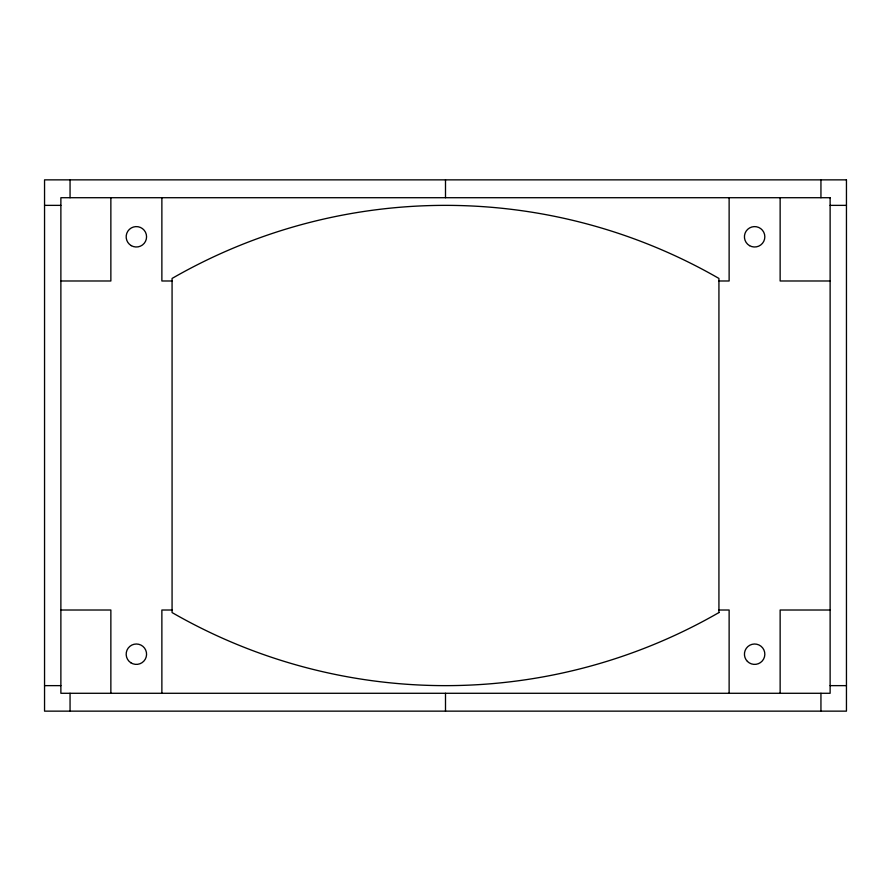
<?xml version="1.0" encoding="UTF-8"?>
<svg xmlns="http://www.w3.org/2000/svg" width="891" height="891" viewBox="0 0 891 891"><rect width="100%" height="100%" fill="white"/><g stroke="black" fill="none" stroke-linecap="round" stroke-linejoin="round"><path stroke-width="1.34" d="M44.55 205.364L60.878 205.364M830.122 205.364L846.45 205.364M60.878 280.988L110.863 280.988L110.863 197.713M172.074 280.988L161.872 280.988L161.872 197.713M718.926 280.988L729.128 280.988L729.128 197.713M830.122 280.988L780.137 280.988L780.137 197.713M60.878 610.012L110.863 610.012L110.863 693.287M172.074 610.012L161.872 610.012L161.872 693.287M718.926 610.012L729.128 610.012L729.128 693.287M830.122 610.012L780.137 610.012L780.137 693.287M44.55 685.636L60.878 685.636M830.122 685.636L846.45 685.636M820.945 179.859L820.945 197.713M820.945 693.287L820.945 711.141M445.5 179.859L445.5 197.713M445.5 693.287L445.5 711.141M70.055 179.859L70.055 197.713M70.055 693.287L70.055 711.141M846.45 179.859L44.55 179.859L44.55 711.141L846.45 711.141L846.45 179.859M830.122 197.713L60.878 197.713L60.878 693.287L830.122 693.287L830.122 197.713M718.926 612.562L718.926 278.438A548.065 548.065 0 0 0 172.074 278.438L172.074 612.562A548.065 548.065 0 0 0 718.926 612.562M130.788 662.737A10.202 10.202 0 0 0 146.558 654.762A10.202 10.202 0 0 0 131.768 645.095A10.202 10.202 0 0 0 130.788 662.737M131.267 245.638A10.202 10.202 0 0 0 146.57 236.794A10.202 10.202 0 0 0 131.267 227.962A10.202 10.202 0 0 0 131.267 245.638M747.415 661.412A10.202 10.202 0 0 0 764.489 656.845A10.202 10.202 0 0 0 751.993 644.349A10.202 10.202 0 0 0 747.415 661.412M749.531 245.638A10.202 10.202 0 0 0 764.834 236.794A10.202 10.202 0 0 0 749.531 227.962A10.202 10.202 0 0 0 749.531 245.638"/></g></svg>
